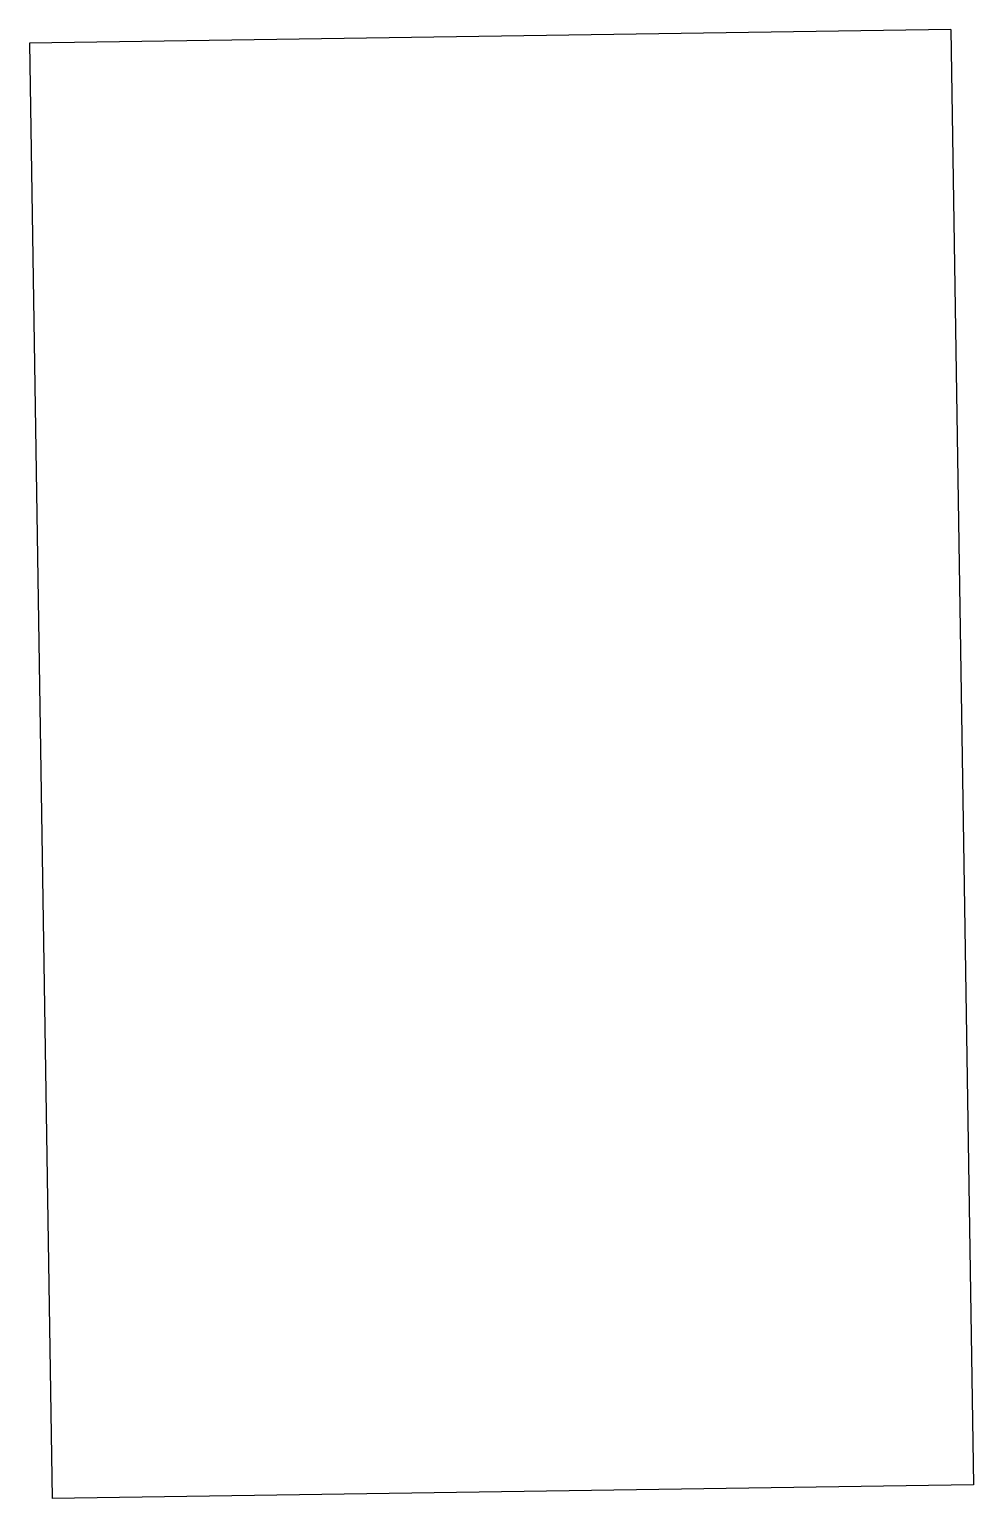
# Model space of a CAD drawing. Header units: millimetres. Extents: x -493 to -2, y -5 to 760.
import ezdxf

# ---------------------------------------------------------------- set-up
doc = ezdxf.new("R2010")
doc.units = ezdxf.units.MM

msp = doc.modelspace()

# ---------------------------------------------------------------- linework, layer by layer
at = {"color": 7, "linetype": 'Continuous'}
for p, q in [((-13.54, 759.77), (-493.45, 752.66)), ((-13.54, 759.77), (-1.61, 1.65)), ((-493.45, 752.66), (-481.52, -5.47)), ((-1.61, 1.65), (-481.52, -5.47))]:
    msp.add_line(p, q, dxfattribs=at)

doc.saveas('drawing.dxf')
